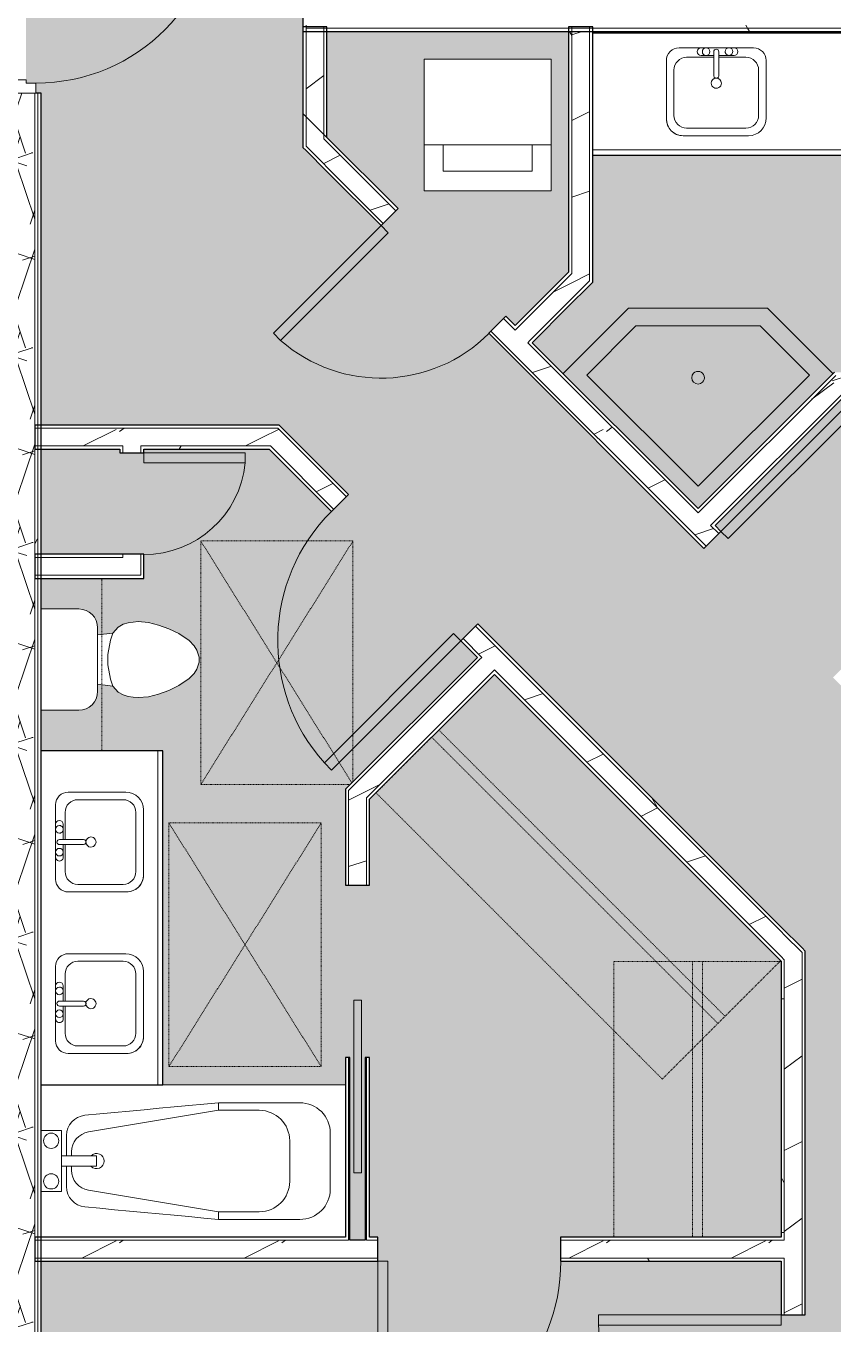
# Model space of a CAD drawing. Header units: inches. Extents: x -4830 to -242, y 9551 to 12925.
# Drawn here: x -2513.1 to -2354, y 11425.2 to 11681.1 of the extents above; entities that cross this region are included whole.
import ezdxf

# ---------------------------------------------------------------- set-up
doc = ezdxf.new("R2010")
doc.units = ezdxf.units.IN
doc.header["$MEASUREMENT"] = 0
doc.linetypes.add('Dash', pattern=[0.25, 0.125, -0.125])
for name, color, linetype, lineweight in [('0-1', 7, 'Continuous', 5), ('0-2', 7, 'Continuous', 9), ('A-AREA-PATT-1', 254, 'Continuous', 9), ('A-DOOR-1', 7, 'Continuous', 9), ('A-DOOR-2', 50, 'Continuous', 13), ('A-DOOR-FRAM-1', 50, 'Continuous', 13), ('A-GENM-HDLN-1', 7, 'Dash', 9), ('A-WALL-1', 250, 'Continuous', 25), ('A-WALL-2', 7, 'Continuous', 9), ('A-WALL-PATT-1', 7, 'Continuous', 9), ('A-WALL-PATT-2', 8, 'Continuous', 9), ('A-WALL-PATT-3', 253, 'Continuous', 9), ('I-WALL-1', 250, 'Continuous', 25), ('P-SANR-FIXT-1', 7, 'Continuous', 9), ('Q-CASE-1', 250, 'Continuous', 25), ('Q-CASE-2', 7, 'Continuous', 9), ('Q-CASE-HDLN-1', 7, 'Dash', 9)]:
    doc.layers.add(name, color=color, linetype=linetype, lineweight=lineweight)
pattern_1 = [(216.87, (12.795, 31.987), (95.9612857, 63.9749714), [15.994, -143.942]), (206.565, (31.987, 22.391), (-31.986981, -31.986924), [35.763, -35.763]), (198.435, (31.987, 6.397), (-63.974746, -31.987128), [20.231, -80.922])]
pattern_2 = [(0, (0, 0), (61.44, 15.36), [2.534, -43.546, 2.534, -43.546, -245.76]), (0, (0, 0), (61.44, 15.36), [-92.16, 2.534, -89.626, 2.534, -43.546, -107.52]), (0, (0, 0), (61.44, 15.36), [-230.4, 2.534, -28.186, 2.534, -74.266]), (120, (23.04, 7.68), (-44.02215, 45.5286), [2.534, -43.546, 2.534, -43.546, -245.76]), (120, (23.04, 7.68), (-44.02215, 45.5286), [-92.16, 2.534, -89.626, 2.534, -43.546, -107.52]), (120, (23.04, 7.68), (-44.02215, 45.5286), [-230.4, 2.534, -28.186, 2.534, -74.266]), (240, (30.72, 38.4), (-17.41785, -60.8886), [2.534, -43.546, 2.534, -43.546, -245.76]), (240, (30.72, 38.4), (-17.41785, -60.8886), [-92.16, 2.534, -89.626, 2.534, -43.546, -107.52]), (240, (30.72, 38.4), (-17.41785, -60.8886), [-230.4, 2.534, -28.186, 2.534, -74.266])]

# ---------------------------------------------------------------- blocks, each defined once
blk = doc.blocks.new('Single-Flush - 36_ x 84_-1372839-FLOOR PLAN - 2ND FLOOR')
at = {"layer": 'A-DOOR-1'}
blk.add_arc((18, 2.37), 36.07, 93.1789, 180, dxfattribs=at)
at = {"layer": 'A-DOOR-2'}
for p, q in [((16, 2.37), (16, 38.39)), ((18, 38.39), (16, 38.39)), ((18, 2.37), (18, 38.39)), ((18, 2.37), (16, 2.37))]:
    blk.add_line(p, q, dxfattribs=at)
blk = doc.blocks.new('M_Sink Vanity-Square - 500 x 440mm-1372835-FLOOR PLAN - 2ND FLOOR')
at = {"layer": 'P-SANR-FIXT-1'}
for p, q in [((-5.72, 10.23), (7.14, 10.23)), ((-5.72, 10.23), (7.14, 10.23)), ((-5.22, 8.73), (6.46, 8.73)), ((-9.22, -4.59), (-9.22, 6.73)), ((-9.22, -4.59), (-9.22, 6.73)), ((-7.72, -2.72), (-7.72, 6.23)), ((8.96, 6.23), (8.96, -2.72)), ((10.46, 6.91), (10.46, -4.59)), ((10.46, 6.91), (10.46, -4.59)), ((0.12, -6.33), (0.12, -1.59)), ((1.12, -6.33), (1.12, -1.59)), ((7.96, -7.09), (-6.72, -7.09)), ((7.96, -7.09), (-6.72, -7.09)), ((0.12, -5.22), (-5.22, -5.22)), ((-2.88, -5.59), (0.12, -5.59)), ((3.62, -7.09), (-2.88, -7.09)), ((6.46, -5.22), (1.12, -5.22)), ((1.12, -5.59), (3.62, -5.59))]:
    blk.add_line(p, q, dxfattribs=at)
for centre, radius, start, end in [((-5.72, 6.73), 3.5, 90, 180), ((-5.72, 6.73), 3.5, 90, 180), ((-5.22, 6.23), 2.5, 90, 180), ((6.46, 6.23), 2.5, 360, 90), ((7.14, 6.91), 3.32, 0, 90), ((7.14, 6.91), 3.32, 360, 90), ((0.62, -0.13), 1, 360, 180), ((0.62, -0.13), 1, 180, 0), ((0.62, -1.59), 0.5, 360, 180), ((-6.72, -4.59), 2.5, 180, 270), ((-6.72, -4.59), 2.5, 180, 270), ((-5.22, -2.72), 2.5, 180, 270), ((6.46, -2.72), 2.5, 270, 360), ((7.96, -4.59), 2.5, 270, 0), ((7.96, -4.59), 2.5, 270, 0), ((-2.88, -6.34), 0.75, 90, 270), ((-1.88, -6.34), 0.75, 360, 180), ((-1.88, -6.34), 0.75, 180, 0), ((0.62, -6.33), 0.5, 180, 0), ((2.62, -6.34), 0.75, 0, 180), ((2.62, -6.34), 0.75, 180, 0), ((3.62, -6.34), 0.75, 270, 90)]:
    blk.add_arc(centre, radius, start, end, dxfattribs=at)
blk = doc.blocks.new('OD_CW_Base Cabinet - OD_CW_Base Cabinet-1867076-FLOOR PLAN - 2ND FLOOR')
at = {"layer": 'Q-CASE-1'}
for p, q in [((53.33, 24), (0.74, 24)), ((53.33, 0), (53.33, 24)), ((0.74, 0), (53.33, 0))]:
    blk.add_line(p, q, dxfattribs=at)
at = {"layer": 'Q-CASE-2'}
for p, q in [((0.74, 24), (53.33, 24)), ((53.33, 24), (53.33, 1)), ((0.74, 1), (53.33, 1)), ((53.33, 1), (0.74, 1)), ((53.33, 0), (0.74, 0)), ((53.33, 1), (53.33, 0))]:
    blk.add_line(p, q, dxfattribs=at)
blk = doc.blocks.new('Shower Base-Corner - 38_ x 38_-1684365-FLOOR PLAN - 2ND FLOOR')
at = {"layer": 'P-SANR-FIXT-1'}
for p, q in [((38, -18.63), (38, -0.4)), ((3.49, -3.49), (3.49, -34.51)), ((34.51, -3.49), (3.49, -3.49)), ((34.51, -17.18), (34.51, -3.49)), ((17.18, -34.51), (34.51, -17.18)), ((18.62, -38), (38, -18.63)), ((3.49, -34.51), (17.18, -34.51)), ((0.4, -38), (18.62, -38))]:
    blk.add_line(p, q, dxfattribs=at)
for start, end in [(360, 180), (180, 0)]:
    blk.add_arc((18.62, -18.63), 1.25, start, end, dxfattribs=at)
blk = doc.blocks.new('Stacked Washer and Dryer - 26_x25_ - Private-1372850-FLOOR PLAN - 2ND FLOOR')
at = {"layer": 'P-SANR-FIXT-1'}
for p, q in [((0, 12.5), (26, 12.5)), ((0, 12.5), (0, -12.5)), ((16.90625, -12.5), (16.90625, 12.5)), ((26, 12.5), (26, -12.5)), ((22.09375, 8.75), (16.90625, 8.75)), ((22.09375, -8.75), (22.09375, 8.75)), ((16.90625, -8.75), (22.09375, -8.75)), ((26, -12.5), (0, -12.5))]:
    blk.add_line(p, q, dxfattribs=at)
blk = doc.blocks.new('Bath Tub - Maestro - 60_x30_-V65-FLOOR PLAN - 2ND FLOOR')
at = {"layer": 'P-SANR-FIXT-1'}
for p, q in [((60, 30), (24, 30)), ((35, 26.5), (51, 26.5)), ((35, 26.5), (35, 25)), ((35, 25), (9.35, 20.74)), ((43, 25), (35, 25)), ((4, 21), (0, 21)), ((4, 16), (4, 21)), ((57, 20.5), (57, 9.5)), ((5, 16), (5, 20.04)), ((49, 11), (49, 19)), ((4, 14), (4, 16)), ((4, 16), (10.94, 16)), ((6, 16.8), (6, 16)), ((10.94, 14), (10.94, 16)), ((4, 9), (4, 14)), ((10.94, 14), (4, 14)), ((5, 9.96), (5, 14)), ((6, 14), (6, 13.2)), ((0, 9), (4, 9)), ((9.35, 9.26), (35, 5)), ((35, 3.5), (35, 5)), ((35, 5), (43, 5)), ((51, 3.5), (35, 3.5))]:
    blk.add_line(p, q, dxfattribs=at)
at = {"layer": 'P-SANR-FIXT-1', "flags": 128}
for points in [[(8.63, 24.03), (11.56, 24.3), (14.49, 24.58), (17.42, 24.85), (20.35, 25.13), (23.28, 25.4), (26.21, 25.68), (29.14, 25.95), (32.07, 26.23), (35, 26.5)], [(35, 3.5), (32.07, 3.77), (29.14, 4.05), (26.21, 4.32), (23.28, 4.6), (20.35, 4.87), (17.42, 5.15), (14.49, 5.42), (11.56, 5.7), (8.63, 5.97)]]:
    blk.add_lwpolyline(points, dxfattribs=at)
at = {"layer": 'P-SANR-FIXT-1'}
for centre, radius, start, end in [((51, 20.5), 6, 360, 90), ((9, 20.04), 4, 95.3558, 180), ((43, 19), 6, 360, 90), ((2, 19), 1.5, 360, 180), ((10, 16.8), 4, 99.4223, 180), ((2, 19), 1.5, 180, 360), ((10.94, 15), 1.5, 360, 135), ((10, 13.2), 4, 180, 260.5777), ((10.94, 15), 1.5, 225, 360), ((2, 11), 1.5, 360, 180), ((2, 11), 1.5, 180, 360), ((43, 11), 6, 270, 0), ((9, 9.96), 4, 180, 264.6442), ((51, 9.5), 6, 270, 360)]:
    blk.add_arc(centre, radius, start, end, dxfattribs=at)
blk = doc.blocks.new('Single-Flush - 36_ x 84_-1372824-FLOOR PLAN - 2ND FLOOR')
at = {"layer": 'A-DOOR-1'}
blk.add_arc((18, -2.38), 36.07, 180, 266.8211, dxfattribs=at)
at = {"layer": 'A-DOOR-2'}
for p, q in [((16, -2.38), (16, -38.39)), ((18, -2.38), (16, -2.38)), ((18, -2.38), (18, -38.39)), ((18, -38.39), (16, -38.39))]:
    blk.add_line(p, q, dxfattribs=at)
blk = doc.blocks.new('Toilet-Domestic-3D - Toilet-Domestic-3D-1372870-FLOOR PLAN - 2ND FLOOR')
at = {"layer": 'P-SANR-FIXT-1'}
for p, q in [((-3.74, 10), (-2.74, 11)), ((-2.74, 11), (-1.87, 11.5)), ((-1.87, 11.5), (-0.5, 12)), ((-0.5, 12), (0.5, 12)), ((0.5, 12), (1.87, 11.5)), ((1.87, 11.5), (2.74, 11)), ((2.74, 11), (3.74, 10)), ((-6.06, 6), (-5.13, 8)), ((-5.13, 8), (-3.74, 10)), ((3.74, 10), (5.13, 8)), ((5.13, 8), (6.06, 6)), ((-6.79, 4), (-6.06, 6)), ((6.06, 6), (6.79, 4)), ((-7.33, 1.99), (-6.79, 4)), ((6.79, 4), (7.33, 1.99)), ((-7.5, 0), (-7.33, 1.99)), ((7.33, 1.99), (7.5, 0)), ((-7.41, -1), (-7.5, 0)), ((-7.24, -2), (-7.41, -1)), ((-6.97, -3), (-7.24, -2)), ((7.24, -2), (6.97, -3)), ((7.41, -1), (7.24, -2)), ((7.5, 0), (7.41, -1)), ((-6.4, -4), (-6.97, -3)), ((-5.21, -5), (-6.4, -4)), ((-3.84, -5.5), (-5.21, -5)), ((-4.86, -8.02), (-5.21, -5)), ((5.21, -5), (3.84, -5.5)), ((4.86, -8.02), (5.21, -5)), ((6.4, -4), (5.21, -5)), ((6.97, -3), (6.4, -4)), ((-1, -6), (-3.84, -5.5)), ((1, -6), (-1, -6)), ((3.84, -5.5), (1, -6)), ((6.25, -8.02), (-6.25, -8.02)), ((-9.98, -11.75), (-9.98, -19.18)), ((9.98, -19.18), (9.98, -11.75))]:
    blk.add_line(p, q, dxfattribs=at)
for centre, start, end in [((-6.25, -11.75), 90, 180), ((6.25, -11.75), 0, 90)]:
    blk.add_arc(centre, 3.73, start, end, dxfattribs=at)
blk = doc.blocks.new('OD_CW_Upper Cabinet - OD_CW_Upper Cabinet-1867009-FLOOR PLAN - 2ND FLOOR')
at = {"layer": 'Q-CASE-HDLN-1'}
for p, q in [((34.74, 24), (0.74, 24)), ((0.74, 24), (0.74, 12)), ((34.74, 12), (34.74, 24)), ((0.74, 12), (34.74, 12))]:
    blk.add_line(p, q, dxfattribs=at)
blk = doc.blocks.new('OD_CW_Base Cabinet - OD_CW_Base Cabinet-1834232-FLOOR PLAN - 2ND FLOOR')
at = {"layer": 'Q-CASE-1'}
for p, q in [((0.74, 24), (0.74, 0)), ((66.57, 0), (66.57, 24)), ((0.74, 0), (66.57, 0))]:
    blk.add_line(p, q, dxfattribs=at)
at = {"layer": 'Q-CASE-2'}
for p, q in [((0.74, 1), (0.74, 24)), ((66.57, 24), (66.57, 1)), ((0.74, 0), (0.74, 1)), ((0.74, 1), (66.57, 1)), ((66.57, 1), (0.74, 1)), ((66.57, 0), (0.74, 0)), ((66.57, 1), (66.57, 0))]:
    blk.add_line(p, q, dxfattribs=at)
blk = doc.blocks.new('Pocket_Door_2385 - 34_ x 80_-1722045-FLOOR PLAN - 2ND FLOOR')
at = {"layer": 'A-DOOR-2'}
for p, q in [((-39.67, 0.75), (-39.67, -0.75)), ((-5.67, 0.75), (-39.67, 0.75)), ((-5.67, -0.75), (-5.67, 0.75)), ((-39.67, -0.75), (-5.67, -0.75))]:
    blk.add_line(p, q, dxfattribs=at)
blk = doc.blocks.new('OD_CW_Closet - OD_CW_Closet-1907161-FLOOR PLAN - 2ND FLOOR')
at = {"layer": 'Q-CASE-HDLN-1'}
for p, q in [((80.51, 24), (0.74, 24)), ((0.74, 24), (0.74, -9)), ((80.51, -9), (80.51, 24)), ((0.74, 8.5), (80.51, 8.5)), ((0.74, 6.5), (80.51, 6.5)), ((0.74, -9), (80.51, -9))]:
    blk.add_line(p, q, dxfattribs=at)
blk = doc.blocks.new('OD_CW_Closet - OD_CW_Closet-1861724-FLOOR PLAN - 2ND FLOOR')
at = {"layer": 'Q-CASE-HDLN-1'}
for p, q in [((55.04, 24), (0.74, 24)), ((0.74, 24), (0.74, -9)), ((55.04, -9), (55.04, 24)), ((0.74, 8.5), (55.04, 8.5)), ((0.74, 6.5), (55.04, 6.5)), ((0.74, -9), (55.04, -9))]:
    blk.add_line(p, q, dxfattribs=at)
blk = doc.blocks.new('ADA Clearances - 30_x48_-1721104-FLOOR PLAN - 2ND FLOOR')
at = {"layer": 'A-GENM-HDLN-1'}
for p, q in [((15, 24), (-15, -24)), ((-15, 24), (15, -24)), ((-15, -24), (-15, 24)), ((-15, 24), (15, 24)), ((15, 24), (15, -24)), ((15, -24), (-15, -24))]:
    blk.add_line(p, q, dxfattribs=at)
blk = doc.blocks.new('Single-Flush - 30_ x 84_-1372884-FLOOR PLAN - 2ND FLOOR')
at = {"layer": 'A-DOOR-1'}
blk.add_arc((15, 2.375), 30.067, 93.81407, 180, dxfattribs=at)
at = {"layer": 'A-DOOR-2'}
for p, q in [((13, 2.375), (13, 32.375)), ((15, 32.375), (13, 32.375)), ((15, 2.375), (15, 32.375)), ((15, 2.375), (13, 2.375))]:
    blk.add_line(p, q, dxfattribs=at)
blk = doc.blocks.new('ADA Clearances - 30_x48_-V66-FLOOR PLAN - 2ND FLOOR')
at = {"layer": 'A-GENM-HDLN-1'}
for p, q in [((15, 24), (-15, -24)), ((-15, -24), (-15, 23.46)), ((-14.79, 23.67), (15, -24)), ((-14.46, 24), (15, 24)), ((15, 24), (15, -24)), ((15, -24), (-15, -24))]:
    blk.add_line(p, q, dxfattribs=at)
blk = doc.blocks.new('Single-Flush - CLOSET-1720256-FLOOR PLAN - 2ND FLOOR')
at = {"layer": 'A-DOOR-1'}
blk.add_arc((10, -2.38), 20.07, 180, 264.2799, dxfattribs=at)
at = {"layer": 'A-DOOR-2'}
for p, q in [((8, -2.38), (8, -22.34)), ((10, -2.38), (8, -2.38)), ((10, -2.38), (10, -22.34)), ((10, -22.34), (8, -22.34))]:
    blk.add_line(p, q, dxfattribs=at)
blk = doc.blocks.new('CTR - 1st Phase - Unit Layouts_rvt-1-FLOOR PLAN - 2ND FLOOR')
at = {"layer": 'A-WALL-PATT-1'}
h = blk.add_hatch(dxfattribs=at)
h.set_pattern_fill('FP_3', color=256, style=0, pattern_type=2)
h.set_pattern_definition(pattern_2)
h.paths.add_polyline_path([(-2406.16, 11631.64), (-2405.53, 11632.26), (-2405.55, 11679.99), (-2406.16, 11679.99), (-2406.16, 11632.26)], flags=0)
h = blk.add_hatch(dxfattribs=at)
h.set_pattern_fill('FP_3', color=256, style=0, pattern_type=2)
h.set_pattern_definition(pattern_2)
h.paths.add_polyline_path([(-2360.15, 11498.46), (-2360.15, 11499.34), (-2424.04, 11563.23), (-2424.48, 11562.79), (-2360.41, 11498.72)], flags=0)
h.paths.add_polyline_path([(-2449.94, 11588.25), (-2449.5, 11588.69), (-2463.21, 11602.4), (-2464.09, 11602.4), (-2450.38, 11588.69)], flags=0)
h = blk.add_hatch(dxfattribs=at)
h.set_pattern_fill('FP_3', color=256, style=0, pattern_type=2)
h.set_pattern_definition(pattern_2)
h.paths.add_polyline_path([(-2469.3, 11597.65), (-2465.18, 11597.65), (-2465.8, 11598.28), (-2490.47, 11598.28), (-2490.47, 11597.65), (-2476.81, 11597.65)], flags=0)
h.paths.add_polyline_path([(-2510.12, 11597.65), (-2493.97, 11597.65), (-2493.97, 11598.28), (-2510.12, 11598.23)], flags=0)
h = blk.add_hatch(dxfattribs=at)
h.set_pattern_fill('FP_3', color=256, style=0, pattern_type=2)
h.set_pattern_definition(pattern_2)
h.paths.add_polyline_path([(-2363.65, 11255.64), (-2363.65, 11391.01), (-2364.27, 11391.01), (-2364.27, 11255.64)], flags=0)
h.paths.add_polyline_path([(-2363.65, 11427.01), (-2363.65, 11438.22), (-2364.27, 11438.22), (-2364.27, 11427.01)], flags=0)
h.paths.add_polyline_path([(-2364.27, 11441.72), (-2363.65, 11441.72), (-2363.65, 11497.01), (-2364.27, 11497.63), (-2364.27, 11442.34)], flags=0)
h = blk.add_hatch(dxfattribs=at)
h.set_pattern_fill('FP_3', color=256, style=0, pattern_type=2)
h.set_pattern_definition(pattern_2)
h.paths.add_polyline_path([(-2360.15, 11255.64), (-2359.52, 11255.64), (-2359.52, 11391.01), (-2360.15, 11391.01), (-2360.15, 11277.29)], flags=0)
h.paths.add_polyline_path([(-2360.15, 11427.01), (-2359.52, 11427.01), (-2359.52, 11498.72), (-2360.15, 11499.34), (-2360.15, 11436.02)], flags=0)
h = blk.add_hatch(dxfattribs=at)
h.set_pattern_fill('FP_3', color=256, style=0, pattern_type=2)
h.set_pattern_definition(pattern_2)
h.paths.add_polyline_path([(-2407.75, 11437.59), (-2364.27, 11437.59), (-2364.27, 11438.22), (-2407.75, 11438.22)], flags=0)
h.paths.add_polyline_path([(-2443.75, 11437.59), (-2443.75, 11438.22), (-2510.12, 11438.22), (-2510.12, 11437.59), (-2449.5, 11437.59)], flags=0)
at = {"layer": 'A-WALL-PATT-2'}
h = blk.add_hatch(dxfattribs=at)
h.set_pattern_fill('FP_7', color=256, style=0, pattern_type=2)
h.set_pattern_definition(pattern_1)
h.paths.add_polyline_path([(-2454.4, 11653.87), (-2454.4, 11679.99), (-2457.9, 11679.99), (-2457.9, 11657.37)], flags=0)
h.paths.add_polyline_path([(-2457.9, 11680.61), (-2457.65, 11680.86), (-2457.9, 11680.86)], flags=0)
h = blk.add_hatch(dxfattribs=at)
h.set_pattern_fill('FP_7', color=256, style=0, pattern_type=2)
h.set_pattern_definition(pattern_1)
h.paths.add_polyline_path([(-2405.53, 11627.31), (-2402.03, 11630.81), (-2402.1, 11679.99), (-2405.53, 11679.99), (-2405.53, 11630.55)], flags=0)
h = blk.add_hatch(dxfattribs=at)
h.set_pattern_fill('FP_7', color=256, style=0, pattern_type=2)
h.set_pattern_definition(pattern_1)
h.paths.add_polyline_path([(-2308.72, 11513.15), (-2351.12, 11555.54), (-2353.59, 11553.07), (-2313.67, 11513.15), (-2308.75, 11513.15)], flags=0)
h.paths.add_polyline_path([(-2379.05, 11578.52), (-2376.58, 11581), (-2418.98, 11623.41), (-2421.46, 11620.93), (-2379.49, 11578.97)], flags=0)
h.paths.add_polyline_path([(-2442.67, 11642.15), (-2440.2, 11644.62), (-2454.4, 11658.82), (-2454.4, 11653.87), (-2445.15, 11644.62)], flags=0)
h = blk.add_hatch(dxfattribs=at)
h.set_pattern_fill('FP_7', color=256, style=0, pattern_type=2)
h.set_pattern_definition(pattern_1)
h.paths.add_polyline_path([(-2414.21, 11618.63), (-2405.53, 11627.31), (-2405.53, 11632.26), (-2416.68, 11621.11), (-2414.65, 11619.08)], flags=0)
h = blk.add_hatch(dxfattribs=at)
h.set_pattern_fill('FP_7', color=256, style=0, pattern_type=2)
h.set_pattern_definition(pattern_1)
h.paths.add_polyline_path([(-2378.17, 11582.59), (-2348.56, 11612.19), (-2353.51, 11612.19), (-2380.64, 11585.07), (-2378.61, 11583.03)], flags=0)
h = blk.add_hatch(dxfattribs=at)
h.set_pattern_fill('FP_7', color=256, style=0, pattern_type=2)
h.set_pattern_definition(pattern_1)
h.paths.add_polyline_path([(-2465.18, 11598.28), (-2464.92, 11598.28), (-2468.42, 11601.78), (-2510.12, 11601.78), (-2510.12, 11598.28), (-2465.8, 11598.28)], flags=0)
h = blk.add_hatch(dxfattribs=at)
h.set_pattern_fill('FP_7', color=256, style=0, pattern_type=2)
h.set_pattern_definition(pattern_1)
h.paths.add_polyline_path([(-2363.65, 11497.01), (-2363.65, 11501.96), (-2424.48, 11562.79), (-2426.96, 11560.32), (-2364.27, 11497.63)], flags=0)
h.paths.add_polyline_path([(-2452.41, 11585.77), (-2449.94, 11588.25), (-2463.47, 11601.78), (-2468.42, 11601.78), (-2454.89, 11588.25)], flags=0)
h = blk.add_hatch(dxfattribs=at)
h.set_pattern_fill('FP_7', color=256, style=0, pattern_type=2)
h.set_pattern_definition(pattern_1)
h.paths.add_polyline_path([(-2494.37, 11572.79), (-2490.47, 11572.79), (-2490.47, 11576.29), (-2510.12, 11576.29), (-2510.12, 11572.79), (-2498.97, 11572.79)], flags=0)
h = blk.add_hatch(dxfattribs=at)
h.set_pattern_fill('FP_7', color=256, style=0, pattern_type=2)
h.set_pattern_definition(pattern_1)
h.paths.add_polyline_path([(-2449.5, 11525.4), (-2420.77, 11554.13), (-2423.24, 11556.6), (-2449.5, 11530.35), (-2449.5, 11528.02)], flags=0)
h = blk.add_hatch(dxfattribs=at)
h.set_pattern_fill('FP_7', color=256, style=0, pattern_type=2)
h.set_pattern_definition(pattern_1)
h.paths.add_polyline_path([(-2446, 11441.72), (-2446, 11477.72), (-2446.25, 11477.72), (-2446.25, 11441.72)], flags=0)
h.paths.add_polyline_path([(-2449.5, 11441.72), (-2449.25, 11441.72), (-2449.25, 11477.72), (-2449.5, 11477.72), (-2449.5, 11441.88)], flags=0)
h.paths.add_polyline_path([(-2446, 11511.72), (-2446, 11528.9), (-2449.5, 11525.4), (-2449.5, 11511.72)], flags=0)
h = blk.add_hatch(dxfattribs=at)
h.set_pattern_fill('FP_7', color=256, style=0, pattern_type=2)
h.set_pattern_definition(pattern_1)
h.paths.add_polyline_path([(-2363.65, 11255.64), (-2360.15, 11255.64), (-2360.15, 11391.01), (-2363.65, 11391.01), (-2363.65, 11277.29)], flags=0)
h.paths.add_polyline_path([(-2363.65, 11427.01), (-2360.15, 11427.01), (-2360.15, 11498.46), (-2363.65, 11501.96), (-2363.65, 11438.22)], flags=0)
h = blk.add_hatch(dxfattribs=at)
h.set_pattern_fill('FP_7', color=256, style=0, pattern_type=2)
h.set_pattern_definition(pattern_1)
h.paths.add_polyline_path([(-2407.75, 11438.22), (-2363.65, 11438.22), (-2363.65, 11441.72), (-2407.75, 11441.72)], flags=0)
h.paths.add_polyline_path([(-2510.12, 11438.22), (-2443.75, 11438.22), (-2443.75, 11441.72), (-2510.12, 11441.72), (-2510.12, 11438.29)], flags=0)
at = {"layer": 'A-WALL-1'}
for p, q in [((-2458.52, 11680.86), (-2458.52, 11663.83)), ((-2453.77, 11680.86), (-2458.52, 11680.86)), ((-2458.52, 11680.86), (-2458.52, 11657.11)), ((-2453.77, 11680.86), (-2458.52, 11680.86)), ((-2453.77, 11659.08), (-2453.77, 11680.86)), ((-2453.77, 11659.08), (-2453.77, 11680.86)), ((-2406.16, 11680.86), (-2406.16, 11632.52)), ((-2401.41, 11680.86), (-2406.16, 11680.86)), ((-2401.41, 11630.55), (-2401.41, 11680.86)), ((-2458.52, 11663.83), (-2453.77, 11659.08)), ((-2439.75, 11645.06), (-2453.77, 11659.08)), ((-2458.52, 11657.11), (-2457.9, 11656.49)), ((-2457.9, 11656.49), (-2453.77, 11652.36)), ((-2453.77, 11652.36), (-2443.11, 11641.7)), ((-2443.11, 11641.7), (-2439.75, 11645.06)), ((-2406.16, 11632.52), (-2416.68, 11621.99)), ((-2402.03, 11629.93), (-2401.41, 11630.55)), ((-2406.16, 11625.8), (-2402.03, 11629.93)), ((-2413.33, 11618.63), (-2406.16, 11625.8)), ((-2418.54, 11623.85), (-2421.9, 11620.49)), ((-2416.68, 11621.99), (-2418.54, 11623.85)), ((-2421.9, 11620.49), (-2379.49, 11578.08)), ((-2380.64, 11585.95), (-2413.33, 11618.63)), ((-2353.77, 11612.82), (-2380.64, 11585.95)), ((-2377.28, 11582.59), (-2351.81, 11608.07)), ((-2469.93, 11602.4), (-2511.37, 11602.4)), ((-2511.37, 11602.4), (-2511.37, 11597.65)), ((-2464.09, 11602.4), (-2469.93, 11602.4)), ((-2463.21, 11602.4), (-2464.09, 11602.4)), ((-2449.5, 11588.69), (-2463.21, 11602.4)), ((-2511.37, 11597.65), (-2494.59, 11597.65)), ((-2494.59, 11597.65), (-2494.59, 11596.93)), ((-2494.59, 11596.93), (-2489.84, 11596.93)), ((-2489.84, 11597.65), (-2465.18, 11597.65)), ((-2489.84, 11596.93), (-2489.84, 11597.65)), ((-2465.18, 11597.65), (-2452.85, 11585.33)), ((-2452.85, 11585.33), (-2449.5, 11588.69)), ((-2379.49, 11578.08), (-2376.13, 11581.44)), ((-2376.13, 11581.44), (-2377.28, 11582.59)), ((-2494.59, 11576.92), (-2511.37, 11576.92)), ((-2511.37, 11576.92), (-2511.37, 11572.17)), ((-2494.59, 11576.93), (-2494.59, 11576.92)), ((-2489.84, 11576.93), (-2494.59, 11576.93)), ((-2489.84, 11576.92), (-2489.84, 11576.93)), ((-2489.84, 11572.79), (-2489.84, 11576.92)), ((-2511.37, 11572.17), (-2489.84, 11572.17)), ((-2489.84, 11572.17), (-2489.84, 11572.79)), ((-2424.04, 11563.23), (-2427.4, 11559.87)), ((-2364.27, 11503.47), (-2424.04, 11563.23)), ((-2427.4, 11559.87), (-2424.13, 11556.6)), ((-2424.13, 11556.6), (-2450.12, 11530.61)), ((-2445.37, 11528.64), (-2420.77, 11553.25)), ((-2420.77, 11553.25), (-2364.27, 11496.75)), ((-2450.12, 11530.61), (-2450.12, 11529.73)), ((-2450.12, 11529.73), (-2450.12, 11523.89)), ((-2445.37, 11511.72), (-2445.37, 11528.64)), ((-2450.12, 11523.89), (-2450.12, 11511.72)), ((-2450.12, 11511.72), (-2445.37, 11511.72)), ((-2360.15, 11499.34), (-2364.27, 11503.47)), ((-2359.52, 11498.72), (-2360.15, 11499.34)), ((-2359.52, 11427.01), (-2359.52, 11498.72)), ((-2364.27, 11496.75), (-2364.27, 11442.34)), ((-2450.12, 11477.72), (-2450.12, 11442.34)), ((-2449.25, 11477.72), (-2450.12, 11477.72)), ((-2449.25, 11442.34), (-2449.25, 11477.72)), ((-2445.37, 11477.72), (-2446.25, 11477.72)), ((-2446.25, 11477.72), (-2446.25, 11442.34)), ((-2445.37, 11442.34), (-2445.37, 11477.72)), ((-2450.12, 11442.34), (-2511.37, 11442.34)), ((-2511.37, 11442.34), (-2511.37, 11437.59)), ((-2449.25, 11441.72), (-2449.25, 11442.34)), ((-2446.25, 11441.72), (-2449.25, 11441.72)), ((-2446.25, 11442.34), (-2446.25, 11441.72)), ((-2443.75, 11442.34), (-2445.37, 11442.34)), ((-2443.75, 11437.59), (-2443.75, 11442.34)), ((-2364.27, 11442.34), (-2407.75, 11442.34)), ((-2407.75, 11442.34), (-2407.75, 11437.59)), ((-2511.37, 11437.59), (-2443.75, 11437.59)), ((-2407.75, 11437.59), (-2364.27, 11437.59)), ((-2364.27, 11437.59), (-2364.27, 11427.01)), ((-2364.27, 11427.01), (-2359.52, 11427.01))]:
    blk.add_line(p, q, dxfattribs=at)
at = {"layer": 'A-WALL-2'}
for p, q in [((-2457.9, 11663.21), (-2457.9, 11680.86)), ((-2457.9, 11657.37), (-2457.9, 11680.86)), ((-2454.4, 11659.71), (-2454.4, 11680.86)), ((-2454.4, 11658.82), (-2454.4, 11680.86)), ((-2405.53, 11632.26), (-2405.53, 11680.86)), ((-2402.03, 11630.81), (-2402.03, 11680.86)), ((-2453.77, 11658.2), (-2454.4, 11658.82)), ((-2440.2, 11644.62), (-2453.77, 11658.2)), ((-2454.4, 11653.87), (-2457.9, 11657.37)), ((-2453.77, 11653.25), (-2454.4, 11653.87)), ((-2442.67, 11642.15), (-2453.77, 11653.25)), ((-2406.16, 11631.64), (-2416.24, 11621.55)), ((-2405.53, 11632.26), (-2406.16, 11631.64)), ((-2402.03, 11630.81), (-2405.53, 11627.31)), ((-2406.16, 11626.69), (-2413.77, 11619.08)), ((-2405.53, 11627.31), (-2406.16, 11626.69)), ((-2416.68, 11621.11), (-2418.98, 11623.41)), ((-2379.05, 11578.52), (-2421.46, 11620.93)), ((-2416.24, 11621.55), (-2416.68, 11621.11)), ((-2413.77, 11619.08), (-2414.21, 11618.63)), ((-2380.64, 11585.07), (-2414.21, 11618.63)), ((-2353.51, 11612.19), (-2380.2, 11585.51)), ((-2352.06, 11608.69), (-2377.72, 11583.03)), ((-2469.3, 11601.78), (-2511.37, 11601.78)), ((-2469.3, 11601.78), (-2468.42, 11601.78)), ((-2468.42, 11601.78), (-2463.47, 11601.78)), ((-2449.94, 11588.25), (-2463.47, 11601.78)), ((-2493.97, 11598.28), (-2511.37, 11598.28)), ((-2493.97, 11598.28), (-2493.97, 11597.65)), ((-2493.97, 11596.93), (-2493.97, 11597.65)), ((-2465.8, 11598.28), (-2490.47, 11598.28)), ((-2490.47, 11598.28), (-2490.47, 11597.65)), ((-2490.47, 11596.93), (-2490.47, 11597.65)), ((-2465.8, 11598.28), (-2464.92, 11598.28)), ((-2452.41, 11585.77), (-2464.92, 11598.28)), ((-2380.2, 11585.51), (-2380.64, 11585.07)), ((-2377.72, 11583.03), (-2378.17, 11582.59)), ((-2376.58, 11581), (-2378.17, 11582.59)), ((-2493.97, 11576.92), (-2493.97, 11576.93)), ((-2493.97, 11576.92), (-2493.97, 11576.29)), ((-2490.47, 11576.92), (-2490.47, 11576.93)), ((-2490.47, 11576.92), (-2490.47, 11576.29)), ((-2511.37, 11576.29), (-2493.97, 11576.29)), ((-2490.47, 11576.29), (-2490.47, 11572.79)), ((-2511.37, 11572.79), (-2490.47, 11572.79)), ((-2364.27, 11502.58), (-2424.48, 11562.79)), ((-2423.24, 11556.6), (-2426.96, 11560.32)), ((-2449.5, 11530.35), (-2423.69, 11556.16)), ((-2423.24, 11556.6), (-2423.69, 11556.16)), ((-2446, 11528.9), (-2421.21, 11553.69)), ((-2420.77, 11554.13), (-2421.21, 11553.69)), ((-2364.27, 11497.63), (-2420.77, 11554.13)), ((-2449.5, 11525.4), (-2449.5, 11530.35)), ((-2446, 11528.02), (-2446, 11528.9)), ((-2446, 11511.72), (-2446, 11528.02)), ((-2449.5, 11524.52), (-2449.5, 11525.4)), ((-2449.5, 11511.72), (-2449.5, 11524.52)), ((-2364.27, 11502.58), (-2363.65, 11501.96)), ((-2363.65, 11501.96), (-2360.15, 11498.46)), ((-2364.27, 11497.63), (-2363.65, 11497.01)), ((-2363.65, 11441.72), (-2363.65, 11497.01)), ((-2360.15, 11427.01), (-2360.15, 11498.46)), ((-2449.5, 11442.34), (-2449.5, 11477.72)), ((-2446, 11442.34), (-2446, 11477.72)), ((-2449.5, 11441.72), (-2511.37, 11441.72)), ((-2449.5, 11442.34), (-2449.5, 11441.72)), ((-2446, 11442.34), (-2446, 11441.72)), ((-2443.75, 11441.72), (-2446, 11441.72)), ((-2364.27, 11441.72), (-2407.75, 11441.72)), ((-2363.65, 11441.72), (-2364.27, 11441.72)), ((-2443.75, 11438.22), (-2511.37, 11438.22)), ((-2364.27, 11438.22), (-2407.75, 11438.22)), ((-2363.65, 11438.22), (-2364.27, 11438.22)), ((-2363.65, 11427.01), (-2363.65, 11438.22))]:
    blk.add_line(p, q, dxfattribs=at)
at = {"layer": '0-2'}
for name, p in [('OD_CW_Base Cabinet - OD_CW_Base Cabinet-1867076-FLOOR PLAN - 2ND FLOOR', (-2402.15, 11655.61)), ('Bath Tub - Maestro - 60_x30_-V65-FLOOR PLAN - 2ND FLOOR', (-2510.12, 11442.34))]:
    blk.add_blockref(name, p, dxfattribs=at)
for name, p, rotation in [('M_Sink Vanity-Square - 500 x 440mm-1372835-FLOOR PLAN - 2ND FLOOR', (-2376.43, 11669.65), 180), ('Stacked Washer and Dryer - 26_x25_ - Private-1372850-FLOOR PLAN - 2ND FLOOR', (-2422.1, 11674.53), 269.9999999999926), ('Single-Flush - 30_ x 84_-1372884-FLOOR PLAN - 2ND FLOOR', (-2430.83, 11632.78), 134.9999999999784), ('Shower Base-Corner - 38_ x 38_-1684365-FLOOR PLAN - 2ND FLOOR', (-2380.64, 11585.39), 135.0000000000111), ('Single-Flush - 36_ x 84_-1372824-FLOOR PLAN - 2ND FLOOR', (-2365.08, 11567.03), 134.9999999999784), ('Single-Flush - CLOSET-1720256-FLOOR PLAN - 2ND FLOOR', (-2492.22, 11586.93), 90.00000000001953), ('Single-Flush - 36_ x 84_-1372824-FLOOR PLAN - 2ND FLOOR', (-2438.45, 11574.28), 314.9999999999916), ('ADA Clearances - 30_x48_-V66-FLOOR PLAN - 2ND FLOOR', (-2463.65, 11555.55), 180), ('OD_CW_Upper Cabinet - OD_CW_Upper Cabinet-1867009-FLOOR PLAN - 2ND FLOOR', (-2486.12, 11537.43), 89.99999999999285), ('Toilet-Domestic-3D - Toilet-Domestic-3D-1372870-FLOOR PLAN - 2ND FLOOR', (-2490.95, 11556.17), 269.9999999999837), ('OD_CW_Closet - OD_CW_Closet-1907161-FLOOR PLAN - 2ND FLOOR', (-2438.26, 11536.8), 314.999999999991), ('OD_CW_Base Cabinet - OD_CW_Base Cabinet-1834232-FLOOR PLAN - 2ND FLOOR', (-2486.12, 11471.6), 90.00000000000118), ('M_Sink Vanity-Square - 500 x 440mm-1372835-FLOOR PLAN - 2ND FLOOR', (-2500.16, 11520.84), 270.0000000000016), ('ADA Clearances - 30_x48_-1721104-FLOOR PLAN - 2ND FLOOR', (-2469.92, 11499.97), 180), ('M_Sink Vanity-Square - 500 x 440mm-1372835-FLOOR PLAN - 2ND FLOOR', (-2500.16, 11488.99), 270.0000000000016), ('OD_CW_Closet - OD_CW_Closet-1861724-FLOOR PLAN - 2ND FLOOR', (-2388.27, 11497.38), 269.9999999999924), ('Pocket_Door_2385 - 34_ x 80_-1722045-FLOOR PLAN - 2ND FLOOR', (-2447.75, 11494.72), 89.99999999999785), ('Single-Flush - 36_ x 84_-1372839-FLOOR PLAN - 2ND FLOOR', (-2425.75, 11439.97), 180), ('Single-Flush - 36_ x 84_-1372839-FLOOR PLAN - 2ND FLOOR', (-2361.9, 11409.01), 89.99999999998862)]:
    blk.add_blockref(name, p, dxfattribs=dict(at, rotation=rotation))
blk = doc.blocks.new('HOLLOW METAL - UNIT DOOR-1922532-FLOOR PLAN - 2ND FLOOR')
at = {"layer": 'A-DOOR-1'}
blk.add_arc((18, -2.25), 36, 180, 270, dxfattribs=at)
at = {"layer": 'A-DOOR-2'}
for p, q in [((16.25, -2.25), (18, -2.25)), ((16.25, -38.25), (16.25, -2.25)), ((18, -2.25), (18, -38.25)), ((18, -38.25), (16.25, -38.25))]:
    blk.add_line(p, q, dxfattribs=at)
at = {"layer": 'A-DOOR-FRAM-1'}
for p, q in [((-20, 3.5), (-18, 3.5)), ((-20, -2.25), (-20, 3.5)), ((-18, 3.5), (-18, 1.5625)), ((18, 3.5), (20, 3.5)), ((18, 1.5625), (18, 3.5)), ((20, 3.5), (20, -2.25)), ((-18, 1.5625), (-17.375, 1.5625)), ((-17.375, 1.5625), (-17.375, -0.3125)), ((17.375, 1.5625), (18, 1.5625)), ((17.375, -0.3125), (17.375, 1.5625)), ((-18, -2.25), (-20, -2.25)), ((-18, -0.3125), (-18, -2.25)), ((-17.375, -0.3125), (-18, -0.3125)), ((18, -0.3125), (17.375, -0.3125)), ((18, -2.25), (18, -0.3125)), ((20, -2.25), (18, -2.25))]:
    blk.add_line(p, q, dxfattribs=at)
blk = doc.blocks.new('CTR - 1st Phase - Common Walls_rvt-1-FLOOR PLAN - 2ND FLOOR')
at = {"layer": 'A-AREA-PATT-1'}
h = blk.add_hatch(color=256, dxfattribs=at)
h.paths.add_polyline_path([(-2511.12, 11705.79), (-2475.12, 11705.79), (-2475.12, 11704.04), (-2511.12, 11704.04)], flags=0)
h.paths.add_polyline_path([(-2371.45, 11256.26), (-2364.27, 11256.26), (-2364.27, 11391.01), (-2359.52, 11391.01), (-2359.52, 11256.26), (-2076.8, 11256.26), (-2076.8, 11485.02), (-2269.93, 11485.02), (-2269.93, 11477.02), (-2305.68, 11477.02), (-2305.68, 11485.02), (-2310.43, 11485.02), (-2310.43, 11509.02), (-2354.04, 11552.63), (-2350.68, 11555.99), (-2334.3, 11539.6), (-2321.73, 11552.17), (-2288.07, 11552.17), (-2288.07, 11552.92), (-2285.57, 11552.92), (-2285.57, 11552.17), (-2248.32, 11552.17), (-2248.32, 11550.8), (-2213.32, 11550.8), (-2213.32, 11552.17), (-2213.07, 11552.17), (-2213.07, 11552.92), (-2208.07, 11552.92), (-2208.07, 11552.17), (-2207.82, 11552.17), (-2207.82, 11550.8), (-2172.82, 11550.8), (-2172.82, 11552.17), (-2135.57, 11552.17), (-2135.57, 11552.92), (-2133.07, 11552.92), (-2133.07, 11552.17), (-2076.8, 11552.17), (-2076.8, 11679.99), (-2310.07, 11679.99), (-2310.07, 11649.44), (-2314.82, 11649.44), (-2314.82, 11679.99), (-2401.41, 11679.99), (-2401.41, 11679.61), (-2348.82, 11679.61), (-2348.82, 11655.61), (-2401.41, 11655.61), (-2401.41, 11630.55), (-2413.33, 11618.63), (-2380.64, 11585.95), (-2353.77, 11612.82), (-2314.82, 11612.82), (-2314.82, 11613.44), (-2310.07, 11613.44), (-2310.07, 11608.07), (-2351.81, 11608.07), (-2377.28, 11582.59), (-2376.13, 11581.44), (-2379.49, 11578.08), (-2421.9, 11620.49), (-2418.54, 11623.85), (-2416.68, 11621.99), (-2406.16, 11632.52), (-2406.16, 11679.99), (-2453.77, 11679.99), (-2453.77, 11659.08), (-2439.75, 11645.06), (-2443.11, 11641.7), (-2458.52, 11657.11), (-2458.52, 11708.79), (-2510.12, 11708.79), (-2510.12, 11707.79), (-2511.12, 11707.79), (-2511.12, 11705.79), (-2513.06, 11705.79), (-2513.06, 11669.79), (-2511.12, 11669.79), (-2511.12, 11667.79), (-2510.12, 11667.79), (-2510.12, 11602.4), (-2463.21, 11602.4), (-2449.5, 11588.69), (-2452.85, 11585.33), (-2465.18, 11597.65), (-2489.84, 11597.65), (-2489.84, 11596.93), (-2494.59, 11596.93), (-2494.59, 11597.65), (-2510.12, 11597.65), (-2510.12, 11576.92), (-2489.84, 11576.92), (-2489.84, 11572.17), (-2510.12, 11572.17), (-2510.12, 11566.14), (-2502.7, 11566.14), (-2501.73, 11566.02), (-2500.83, 11565.65), (-2500.06, 11565.05), (-2499.47, 11564.28), (-2499.1, 11563.38), (-2498.97, 11561.79), (-2498.97, 11561.03), (-2495.95, 11561.38), (-2494.95, 11562.57), (-2493.95, 11563.14), (-2492.44, 11563.49), (-2490.95, 11563.67), (-2488.96, 11563.49), (-2486.95, 11562.96), (-2484.95, 11562.23), (-2482.95, 11561.3), (-2480.95, 11559.91), (-2479.95, 11558.91), (-2479.45, 11558.04), (-2478.95, 11556.67), (-2478.95, 11555.67), (-2479.45, 11554.29), (-2479.95, 11553.43), (-2480.95, 11552.43), (-2482.95, 11551.04), (-2484.95, 11550.11), (-2487.12, 11549.33), (-2488.96, 11548.84), (-2490.95, 11548.67), (-2492.44, 11548.84), (-2492.95, 11548.93), (-2493.95, 11549.2), (-2494.95, 11549.77), (-2495.95, 11550.96), (-2498.97, 11551.31), (-2499.02, 11549.57), (-2499.1, 11548.95), (-2499.47, 11548.06), (-2500.06, 11547.28), (-2500.88, 11546.67), (-2501.73, 11546.32), (-2502.7, 11546.19), (-2510.12, 11546.19), (-2510.12, 11538.17), (-2486.12, 11538.17), (-2486.12, 11472.34), (-2450.12, 11472.34), (-2450.12, 11477.72), (-2449.25, 11477.72), (-2449.25, 11441.72), (-2446.25, 11441.72), (-2446.25, 11477.72), (-2445.37, 11477.72), (-2445.37, 11442.34), (-2443.75, 11442.34), (-2443.75, 11437.59), (-2510.12, 11437.59), (-2510.12, 11373.05), (-2430.12, 11373.05), (-2430.12, 11295.05), (-2510.12, 11295.05), (-2510.12, 11256.26), (-2407.34, 11256.26)], flags=0)
h.paths.add_polyline_path([(-2154.12, 11257.26), (-2225.12, 11257.26), (-2225.12, 11273.39), (-2207.12, 11273.39), (-2207.12, 11269.39), (-2171.12, 11269.39), (-2171.12, 11273.39), (-2153.12, 11273.39), (-2153.12, 11257.26)], flags=0)
h.paths.add_polyline_path([(-2125.61, 11270.34), (-2131.55, 11270.34), (-2131.55, 11276.34), (-2132.55, 11276.34), (-2132.55, 11312.34), (-2131.55, 11312.34), (-2131.47, 11318.34), (-2096.55, 11318.34), (-2096.55, 11270.34), (-2122.5, 11270.34)], flags=0)
h.paths.add_polyline_path([(-2254.11, 11270.34), (-2276.67, 11270.34), (-2276.67, 11318.34), (-2241.67, 11318.34), (-2241.67, 11312.34), (-2240.67, 11312.34), (-2240.67, 11276.34), (-2241.67, 11276.34), (-2241.67, 11270.34)], flags=0)
h.paths.add_polyline_path([(-2491.62, 11274.05), (-2509.62, 11274.05), (-2509.62, 11292.05), (-2491.62, 11292.05), (-2491.62, 11277.29)], flags=0)
h.paths.add_polyline_path([(-2149.61, 11321.66), (-2221.61, 11321.66), (-2221.61, 11322.66), (-2227.61, 11322.66), (-2227.61, 11357.66), (-2143.61, 11357.66), (-2143.61, 11322.66), (-2149.61, 11322.66)], flags=0)
h.paths.add_polyline_path([(-2509.62, 11375.98), (-2509.62, 11393.98), (-2491.62, 11393.98), (-2491.62, 11375.98)], flags=0)
h.paths.add_polyline_path([(-2143.17, 11392.25), (-2145.72, 11392.25), (-2145.72, 11401.02), (-2157.22, 11401.02), (-2157.22, 11392.25), (-2173.72, 11392.25), (-2173.72, 11401.02), (-2188.44, 11401.02), (-2188.44, 11392.25), (-2204.94, 11392.25), (-2204.95, 11401.02), (-2216.44, 11401.02), (-2216.44, 11392.25), (-2232.94, 11392.25), (-2232.94, 11401.02), (-2247.67, 11401.02), (-2247.67, 11392.25), (-2264.17, 11392.25), (-2264.17, 11401.02), (-2278.89, 11401.02), (-2278.89, 11392.25), (-2295.39, 11392.25), (-2295.39, 11401.02), (-2311.52, 11401.02), (-2311.52, 11437.02), (-2172.25, 11437.02), (-2172.2, 11439.26), (-2172.05, 11439.4), (-2171.16, 11439.42), (-2171.16, 11439.65), (-2168.53, 11439.65), (-2168.53, 11439.9), (-2167.94, 11439.9), (-2167.94, 11439.65), (-2167.35, 11439.65), (-2167.35, 11439.9), (-2166.76, 11439.9), (-2166.76, 11439.65), (-2166.17, 11439.65), (-2166.17, 11439.9), (-2165.58, 11439.9), (-2165.58, 11439.65), (-2164.99, 11439.65), (-2164.99, 11439.9), (-2164.4, 11439.9), (-2164.4, 11439.65), (-2154.91, 11439.65), (-2154.91, 11439.9), (-2153.2, 11439.9), (-2153.2, 11439.65), (-2149.34, 11439.65), (-2149.34, 11439.4), (-2148.45, 11439.4), (-2148.25, 11439.2), (-2148.25, 11437.02), (-2112.8, 11437.02), (-2112.8, 11401.02), (-2129.22, 11401.02), (-2129.22, 11392.25), (-2130.22, 11392.25)], flags=0)
h.paths.add_polyline_path([(-2364.27, 11427.01), (-2364.27, 11437.59), (-2407.75, 11437.59), (-2407.75, 11442.34), (-2364.27, 11442.34), (-2364.27, 11496.75), (-2420.77, 11553.25), (-2445.37, 11528.64), (-2445.37, 11511.72), (-2450.12, 11511.72), (-2450.12, 11530.61), (-2424.13, 11556.6), (-2427.4, 11559.87), (-2424.04, 11563.23), (-2359.52, 11498.72), (-2359.52, 11427.01), (-2363.65, 11427.01)], flags=0)
h.paths.add_polyline_path([(-2305.68, 11507.02), (-2269.93, 11507.02), (-2269.93, 11509.02), (-2305.68, 11509.02)], flags=0)
h.paths.add_polyline_path([(-2076.8, 11513.77), (-2076.8, 11515.39), (-2101.05, 11515.42), (-2101.05, 11525.07), (-2101.55, 11525.14), (-2101.55, 11525.2), (-2101.05, 11525.2), (-2101.05, 11541.75), (-2101.55, 11541.83), (-2101.55, 11542.28), (-2101.05, 11542.28), (-2101.05, 11543.39), (-2076.8, 11543.39), (-2076.8, 11547.42), (-2103.97, 11547.42), (-2103.97, 11545.42), (-2108.72, 11545.42), (-2108.72, 11547.42), (-2133.07, 11547.42), (-2133.07, 11546.67), (-2135.57, 11546.67), (-2135.57, 11547.42), (-2135.82, 11547.42), (-2135.82, 11550.8), (-2170.82, 11550.8), (-2170.82, 11549.42), (-2207.82, 11549.42), (-2207.82, 11547.42), (-2208.07, 11547.42), (-2208.07, 11546.67), (-2213.07, 11546.67), (-2213.07, 11547.42), (-2213.32, 11547.42), (-2213.32, 11549.42), (-2250.32, 11549.42), (-2250.32, 11550.8), (-2285.32, 11550.8), (-2285.32, 11547.42), (-2285.57, 11547.42), (-2285.57, 11546.67), (-2288.07, 11546.67), (-2288.07, 11547.42), (-2319.76, 11547.42), (-2330.94, 11536.25), (-2308.47, 11513.77), (-2108.72, 11513.77), (-2108.72, 11515.42), (-2103.97, 11515.42), (-2103.97, 11513.77), (-2090.49, 11513.77)], flags=0)
h.paths.add_polyline_path([(-2133.07, 11599.72), (-2202.86, 11599.72), (-2202.86, 11679.72), (-2124.86, 11679.72), (-2124.86, 11599.72)], flags=0)
h.paths.add_polyline_path([(-2331.32, 11648.14), (-2332.69, 11648.64), (-2333.56, 11649.14), (-2334.56, 11650.14), (-2336.03, 11652.31), (-2336.88, 11654.14), (-2337.6, 11656.14), (-2338.14, 11658.15), (-2338.32, 11660.14), (-2338.14, 11661.63), (-2338.05, 11662.14), (-2337.78, 11663.14), (-2337.22, 11664.14), (-2336.03, 11665.14), (-2335.68, 11668.16), (-2337.07, 11668.16), (-2338.03, 11668.29), (-2338.93, 11668.66), (-2339.7, 11669.25), (-2340.29, 11670.03), (-2340.67, 11670.92), (-2340.79, 11671.89), (-2340.79, 11679.61), (-2320.84, 11679.61), (-2320.84, 11671.89), (-2320.97, 11670.92), (-2321.34, 11670.03), (-2321.93, 11669.25), (-2322.7, 11668.66), (-2323.6, 11668.29), (-2324.64, 11668.16), (-2325.95, 11668.16), (-2325.61, 11665.14), (-2324.42, 11664.14), (-2323.85, 11663.14), (-2323.49, 11661.63), (-2323.32, 11660.14), (-2323.49, 11658.15), (-2324.03, 11656.14), (-2324.76, 11654.14), (-2325.8, 11651.98), (-2327.08, 11650.14), (-2328.08, 11649.14), (-2328.94, 11648.64), (-2330.32, 11648.14)], flags=0)
h.paths.add_polyline_path([(-2424.9, 11648.53), (-2434.6, 11648.53), (-2434.6, 11674.53), (-2409.6, 11674.53), (-2409.6, 11648.53), (-2421.9, 11648.53)], flags=0)
h.paths.add_polyline_path([(-2213.07, 11661.22), (-2223.79, 11661.22), (-2223.79, 11679.22), (-2205.79, 11679.22), (-2205.79, 11661.22), (-2212.32, 11661.22)], flags=0)
h.paths.add_polyline_path([(-2103.86, 11661.22), (-2121.86, 11661.22), (-2121.86, 11679.22), (-2103.86, 11679.22)], flags=0)
at = {"layer": 'A-WALL-PATT-1'}
h = blk.add_hatch(dxfattribs=at)
h.set_pattern_fill('FP_3', color=256, style=0, pattern_type=2)
h.set_pattern_definition(pattern_2)
h.paths.add_polyline_path([(-2510.75, 11255.26), (-2510.75, 11667.79), (-2511.37, 11667.79), (-2511.37, 11255.26)], flags=0)
h.paths.add_polyline_path([(-2511.37, 11707.79), (-2510.75, 11707.79), (-2510.75, 11709.41), (-2511.37, 11709.41), (-2511.37, 11708.79)], flags=0)
h = blk.add_hatch(dxfattribs=at)
h.set_pattern_fill('FP_3', color=256, style=0, pattern_type=2)
h.set_pattern_definition(pattern_2)
h.paths.add_polyline_path([(-2510.75, 11255.26), (-2510.12, 11255.26), (-2510.12, 11667.79), (-2510.75, 11667.79), (-2510.75, 11255.64)], flags=0)
h.paths.add_polyline_path([(-2510.12, 11707.79), (-2510.12, 11708.79), (-2510.75, 11708.79), (-2510.75, 11707.79)], flags=0)
h = blk.add_hatch(dxfattribs=at)
h.set_pattern_fill('FP_3', color=256, style=0, pattern_type=2)
h.set_pattern_definition(pattern_2)
h.paths.add_polyline_path([(-2090.49, 11680.61), (-2076.17, 11680.61), (-2076.17, 11681.24), (-2457.9, 11681.24), (-2457.9, 11680.86), (-2457.65, 11680.86), (-2457.9, 11680.61), (-2124.86, 11680.61)], flags=0)
h = blk.add_hatch(dxfattribs=at)
h.set_pattern_fill('FP_3', color=256, style=0, pattern_type=2)
h.set_pattern_definition(pattern_2)
h.paths.add_polyline_path([(-2076.17, 11679.99), (-2076.17, 11680.61), (-2457.9, 11680.61), (-2458.52, 11679.99), (-2090.49, 11679.99)], flags=0)
at = {"layer": 'A-WALL-PATT-3'}
h = blk.add_hatch(dxfattribs=at)
h.set_pattern_fill('FP_28', color=256, style=0, pattern_type=2)
h.set_pattern_definition([(161.57, (0.96, 0.96), (-7.6802237, -0.0009796), [0, -54.643, 6.067, 0]), (18.43, (-0.96, 0.96), (-7.6802237, 0.0009796), [0, -54.643, 6.067, 0]), (108.43, (0.96, 0.96), (3.8382953, -19.2013653), [18.211, -42.499]), (71.57, (-0.96, 0.96), (3.8382953, 19.2013653), [18.211, -42.499])])
h.paths.add_polyline_path([(-2514.87, 11255.26), (-2511.37, 11255.26), (-2511.37, 11667.79), (-2514.87, 11667.79), (-2514.87, 11267.93)], flags=0)
h.paths.add_polyline_path([(-2511.93, 11707.79), (-2511.37, 11707.79), (-2511.37, 11710.04), (-2514.87, 11710.04), (-2514.87, 11707.79), (-2513.06, 11707.79)], flags=0)
at = {"layer": 'A-WALL-2'}
for p, q in [((-2457.9, 11680.61), (-2457.9, 11681.24)), ((-2076.17, 11680.61), (-2457.9, 11680.61)), ((-2511.37, 11255.26), (-2511.37, 11667.79)), ((-2510.75, 11255.26), (-2510.75, 11667.79))]:
    blk.add_line(p, q, dxfattribs=at)
at = {"layer": 'I-WALL-1'}
for p, q in [((-2458.52, 11685.99), (-2458.52, 11680.61)), ((-2458.52, 11680.61), (-2458.52, 11679.99)), ((-2458.52, 11679.99), (-2076.17, 11679.99)), ((-2510.12, 11667.79), (-2511.12, 11667.79)), ((-2510.12, 11255.26), (-2510.12, 11667.79))]:
    blk.add_line(p, q, dxfattribs=at)
at = {"layer": '0-2', "rotation": 90.00000000000134}
blk.add_blockref('HOLLOW METAL - UNIT DOOR-1922532-FLOOR PLAN - 2ND FLOOR', (-2513.37, 11687.79), dxfattribs=at)

msp = doc.modelspace()

# ---------------------------------------------------------------- block references
at = {"layer": '0-1'}
for name in ['CTR - 1st Phase - Common Walls_rvt-1-FLOOR PLAN - 2ND FLOOR', 'CTR - 1st Phase - Unit Layouts_rvt-1-FLOOR PLAN - 2ND FLOOR']:
    msp.add_blockref(name, (0, 0), dxfattribs=at)

doc.saveas('drawing.dxf')
